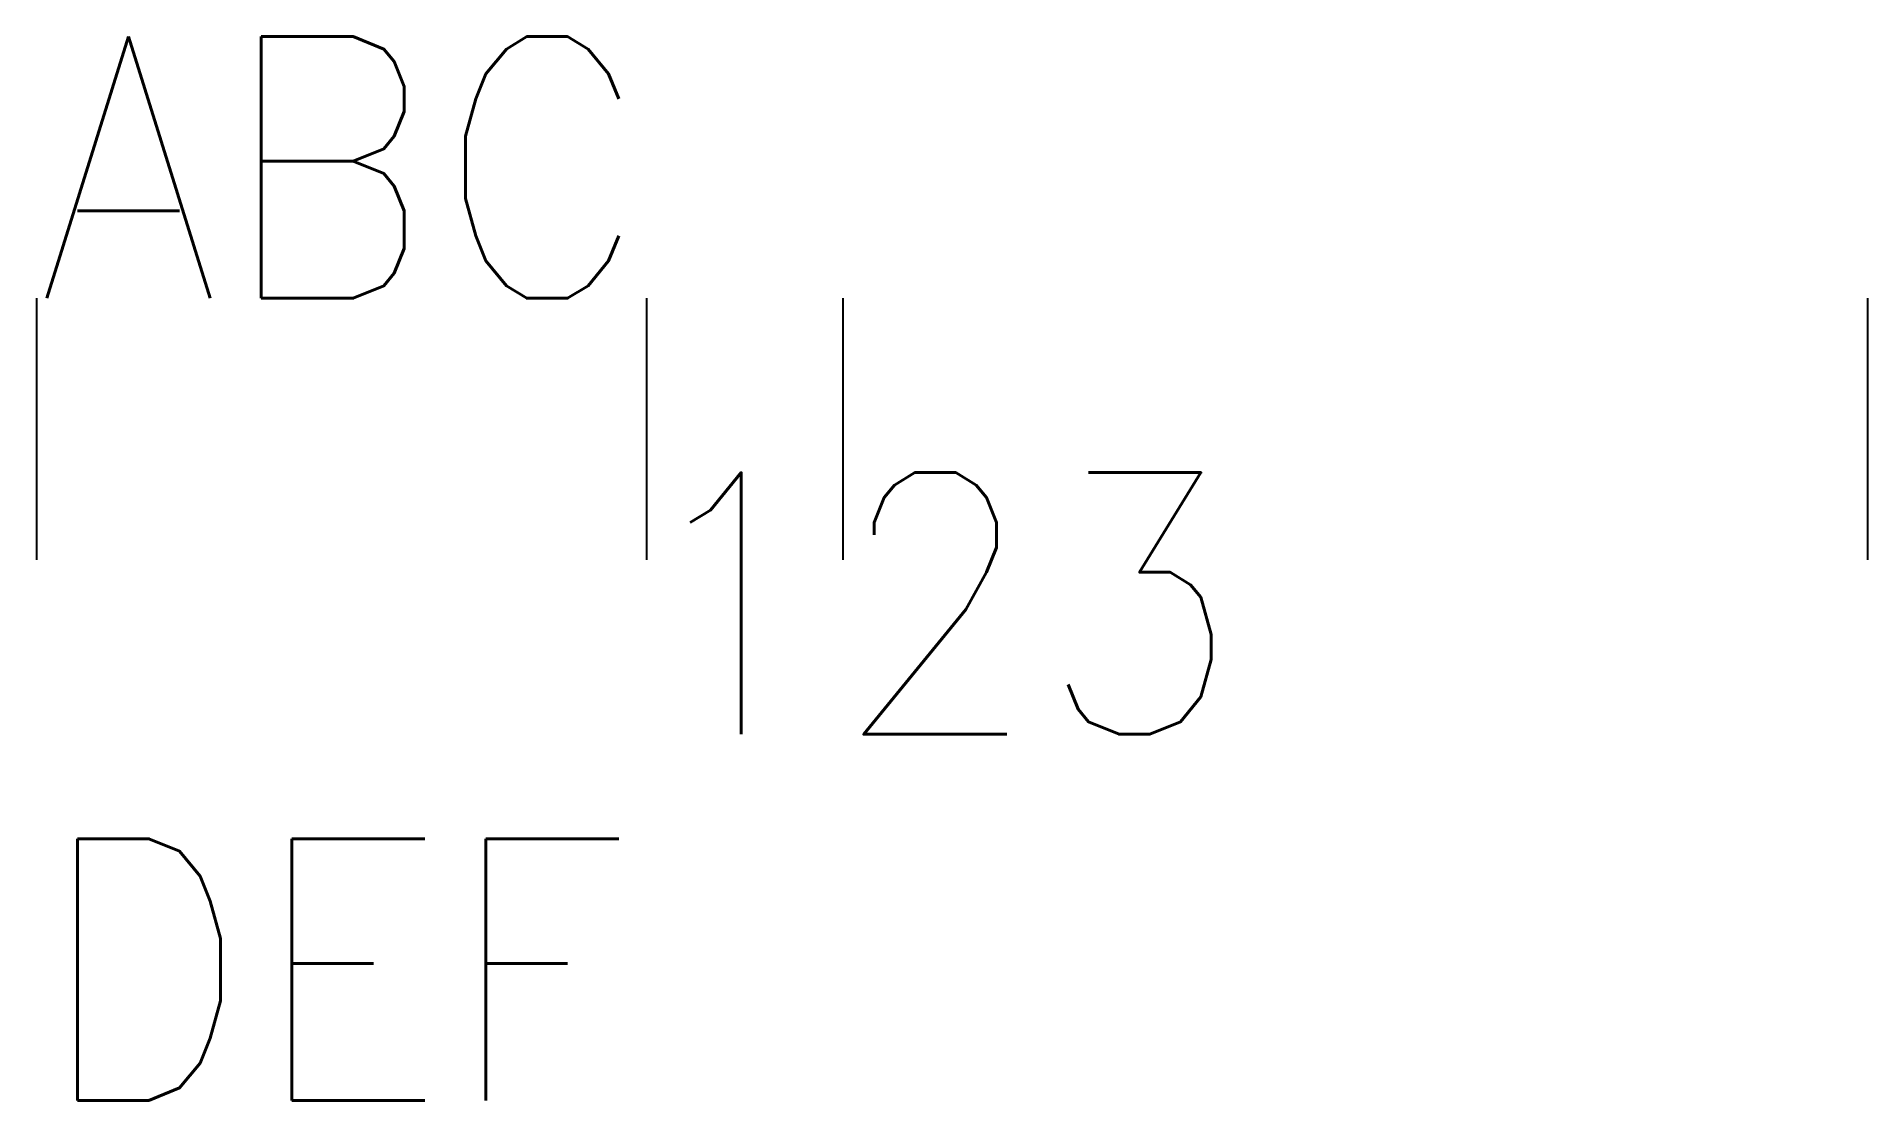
# Model space of a CAD drawing. Header units: millimetres. Extents: x 10 to 80, y -20.7 to 20.
import ezdxf

# ---------------------------------------------------------------- set-up
doc = ezdxf.new("R2010")
doc.units = ezdxf.units.MM
doc.layers.get('0').update_dxf_attribs({"lineweight": 25})
doc.styles.add('textstyle11', font='Standard')

msp = doc.modelspace()

# ---------------------------------------------------------------- linework, layer by layer
at = {"color": 6, "true_color": 0xff00ff}
for p, q in [((10, 10), (10, 0)), ((33.333, 0), (33.333, 10)), ((40.833, 0), (40.833, 10)), ((80, 10), (80, 0))]:
    msp.add_line(p, q, dxfattribs=at)

# ---------------------------------------------------------------- texts
at = {"insert": (10, 20), "char_height": 10, "width": 70, "attachment_point": 1, "style": 'textstyle11'}
msp.add_mtext('ABC DEF\\S123^ ;', dxfattribs=at)

doc.saveas('drawing.dxf')
